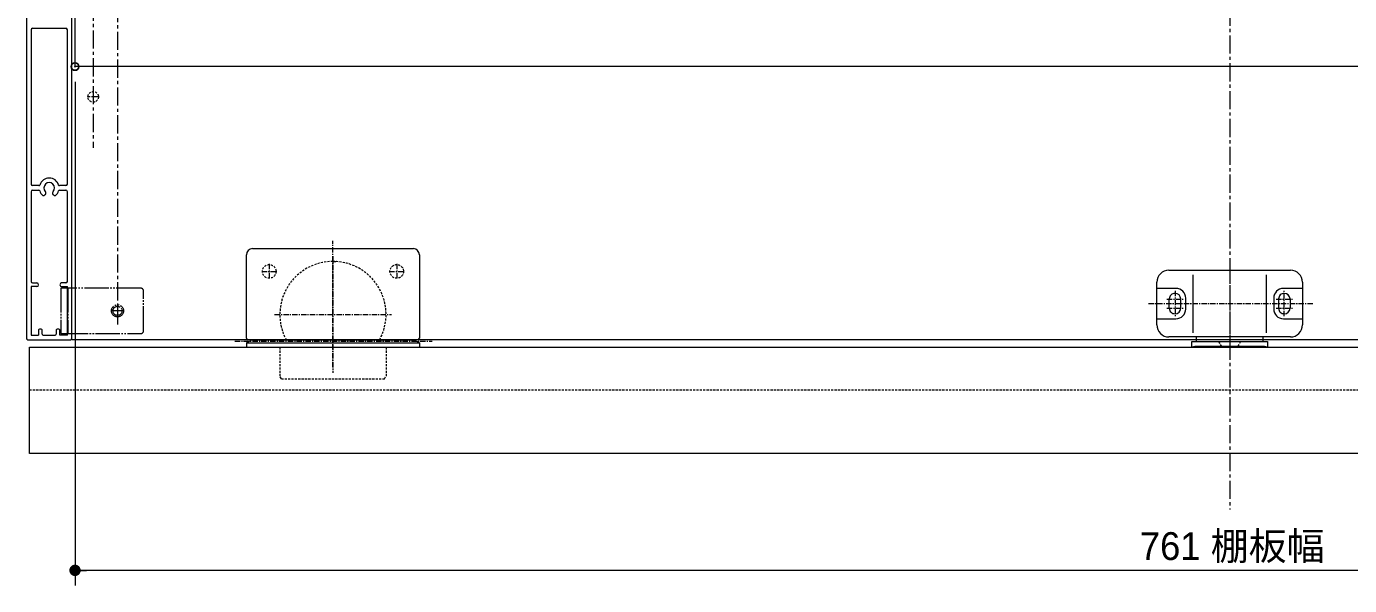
# Model space of a CAD drawing. Units: millimetres, scale not verified. Extents: x -1516 to 1516, y -761 to 761.
# Drawn here: x -856.9 to -420.9, y -213 to -28.8 of the extents above; entities that cross this region are included whole.
import ezdxf
from ezdxf.enums import TextEntityAlignment as Align

# ---------------------------------------------------------------- set-up
doc = ezdxf.new("R2010")
doc.units = ezdxf.units.MM
doc.header["$LTSCALE"] = 5
doc.header["$PDMODE"] = 32
doc.header["$PDSIZE"] = 2.5
for name, pattern in [('USER1', [2.91, 1.76, -0.4, 0.35, -0.4]), ('USER2', [1.11, 0.71, -0.4]), ('USER3', [10.5, 8, -0.5, 0.5, -0.5, 0.5, -0.5]), ('USER4', [9.172222, 5.997222, -1.058333, 1.058333, -1.058333])]:
    doc.linetypes.add(name, pattern=pattern)
for name, color, linetype, lineweight in [('0-1_3一般', 7, 'Continuous', 15), ('0-3_2寸法-1', 7, 'Continuous', 15), ('0-4_0', 7, 'Continuous', 25)]:
    doc.layers.add(name, color=color, linetype=linetype, lineweight=lineweight)
doc.layers.add('0-5_Defpoints', color=7, linetype='Continuous')
doc.styles.add('ＭＳ Ｐゴシック', font='')
doc.styles.get('ＭＳ Ｐゴシック').set_extended_font_data('MS PGothic')

# ---------------------------------------------------------------- blocks, each defined once
blk = doc.blocks.new('グループ-15')
at = {"layer": '0-1_3一般', "linetype": 'USER1'}
for p, q in [((-67.5, -540.86), (-67.5, -686.96)), ((-157.5, -579.75), (-157.5, -621.25)), ((22.5, -621.25), (22.5, -579.25)), ((-201.36, -600.5), (70.64, -600.5)), ((-171, -593), (-144, -593)), ((-171, -608), (-144, -608)), ((9, -593), (36, -593)), ((9, -608), (36, -608))]:
    blk.add_line(p, q, dxfattribs=at)
at = {"layer": '0-1_3一般'}
for p, q in [((-187.5, -635.5), (-187.5, -565.5)), ((-167.5, -545.5), (32.5, -545.5)), ((-127.5, -648.46), (-127.5, -552.96)), ((-7.5, -552.96), (-7.5, -648.46)), ((52.5, -565.5), (52.5, -635.5)), ((-156, -575.5), (-187.5, -575.5)), ((52.5, -575.5), (21, -575.5)), ((-167, -608.25), (-167, -592.75)), ((-148, -608.25), (-148, -592.75)), ((-140, -609.5), (-140, -591.5)), ((5, -591.5), (5, -609.5)), ((13, -592.75), (13, -608.25)), ((32, -592.75), (32, -608.25)), ((-187.5, -625.5), (-156, -625.5)), ((21, -625.5), (52.5, -625.5)), ((32.5, -655.5), (-167.5, -655.5)), ((-122.5, -655.5), (-122.5, -663)), ((-122.5, -663), (-12.5, -663)), ((-12.5, -663), (-12.5, -655.5))]:
    blk.add_line(p, q, dxfattribs=at)
for centre, radius, start, end in [((-167.5, -565.5), 20, 90, 180), ((32.5, -565.5), 20, 0, 90), ((-157.75, -593), 9.25, 88.45184, 178.45184), ((-157.25, -593), 9.25, 1.54816, 91.54816), ((-156, -591.5), 16, 0, 90), ((21, -591.5), 16, 90, 180), ((22.25, -593), 9.25, 88.45184, 178.45184), ((22.75, -593), 9.25, 1.54816, 91.54816), ((-157.75, -608), 9.25, 181.54816, 271.54816), ((-157.25, -608), 9.25, 268.45184, 358.45184), ((-156, -609.5), 16, 270, 0), ((21, -609.5), 16, 180, 270), ((22.25, -608), 9.25, 181.54816, 271.54816), ((22.75, -608), 9.25, 268.45184, 358.45184), ((-167.5, -635.5), 20, 180, 270), ((32.5, -635.5), 20, 270, 0)]:
    blk.add_arc(centre, radius, start, end, dxfattribs=at)
blk = doc.blocks.new('グループ-16')
at = {"layer": '0-1_3一般'}
for p, q in [((-125, -671), (-130, -672.5)), ((-10, -671), (-125, -671))]:
    blk.add_line(p, q, dxfattribs=at)
at = {"layer": '0-1_3一般', "linetype": 'USER2'}
for p, q in [((-80.5, -671), (-85.5, -663)), ((-49.5, -663), (-54.5, -671))]:
    blk.add_line(p, q, dxfattribs=at)
at = {"layer": '0-1_3一般', "linetype": 'USER1'}
blk.add_line((-67.5, -656.7), (-67.5, -677), dxfattribs=at)
at = {"layer": '0-1_3一般'}
for points in [[(-130, -672.5), (-130, -663), (-5, -663)], [(-5, -663), (-5, -672.5), (-10, -671)]]:
    blk.add_lwpolyline(points, dxfattribs=at)
blk = doc.blocks.new('グループ-17')
at = {"layer": '0-1_3一般', "linetype": 'USER3'}
for p, q in [((-1862, -575.01), (-1988.5, -575.01)), ((-1982, -575.01), (-1982, -650.01)), ((-1857, -645.01), (-1857, -580.01)), ((-1900, -601.51), (-1900, -623.51)), ((-1889, -612.51), (-1911, -612.51)), ((-1988.5, -650.01), (-1862, -650.01))]:
    blk.add_line(p, q, dxfattribs=at)
blk.add_lwpolyline([(-1988.5, -575.01), (-1993.5, -575.01), (-1993.5, -650.01), (-1988.5, -650.01)], dxfattribs=at)
for radius in [10, 7.5]:
    blk.add_circle((-1900, -612.51), radius, dxfattribs=at)
for centre, start, end in [((-1862, -580.01), 0, 90), ((-1862, -645.01), 270, 0)]:
    blk.add_arc(centre, 5, start, end, dxfattribs=at)
blk = doc.blocks.new('グループ-19')
at = {"layer": '0-1_3一般'}
for p, q in [((-2050, 370.5), (-2050, -657.5)), ((-1975, -657.5), (-1975, 306.5)), ((-2042.5, -149.5), (-2042.5, -403.75)), ((-2040, -147), (-1985, -147)), ((-1982.5, -403.75), (-1982.5, -149.5)), ((-2029.46, -406.25), (-2040, -406.25)), ((-2040, -413.75), (-2029.46, -413.75)), ((-1985, -406.25), (-1995.54, -406.25)), ((-1995.54, -413.75), (-1985, -413.75)), ((-2042.5, -416.25), (-2042.5, -564)), ((-1982.5, -564), (-1982.5, -416.25)), ((-2040, -566.5), (-2033, -566.5)), ((-1985, -566.5), (-1992, -566.5)), ((-1992, -572.5), (-1982.5, -572.5)), ((-1982.5, -652.5), (-1982.5, -572.5)), ((-2042.5, -652.5), (-2030, -652.5)), ((-2030, -644), (-2030, -652.5)), ((-2025.5, -642.5), (-2028.5, -642.5)), ((-2024, -651), (-2024, -644)), ((-2022.5, -652.5), (-2002.5, -652.5)), ((-2001, -644), (-2001, -651)), ((-1996.5, -642.5), (-1999.5, -642.5)), ((-1995, -652.5), (-1995, -644)), ((-1982.5, -652.5), (-1995, -652.5)), ((-2047.5, -660), (-1977.5, -660))]:
    blk.add_line(p, q, dxfattribs=at)
blk.add_lwpolyline([(-2033, -572.5), (-2042.5, -572.5), (-2042.5, -652.5)], dxfattribs=at)
for centre, radius, start, end in [((-2040, -149.5), 2.5, 90, 180), ((-1985, -149.5), 2.5, 0, 90), ((-2040, -403.75), 2.5, 180, 270), ((-2040, -416.25), 2.5, 90, 180), ((-2029.46, -404.75), 1.5, 270, 342.79601), ((-2029.46, -415.25), 1.5, 17.20399, 90), ((-2012.5, -410), 16.25, 17.20399, 162.79601), ((-2012.5, -410), 8.75, 318.28389, 221.71611), ((-1995.54, -404.75), 1.5, 197.20399, 270), ((-1995.54, -415.25), 1.5, 90, 162.79601), ((-1985, -403.75), 2.5, 270, 0), ((-1985, -416.25), 2.5, 0, 90), ((-2012.5, -410), 16.25, 197.20399, 229.4302), ((-2022.02, -418.48), 4, 254.76187, 41.71611), ((-2002.98, -418.48), 4, 138.28389, 285.23813), ((-2012.5, -410), 16.25, 310.5698, 342.79601), ((-2040, -564), 2.5, 180, 270), ((-2033, -569.5), 3, 0, 90), ((-1992, -569.5), 3, 90, 180), ((-1985, -564), 2.5, 270, 0), ((-2033, -569.5), 3, 270, 0), ((-1992, -569.5), 3, 180, 270), ((-2028.5, -644), 1.5, 90, 180), ((-2025.5, -644), 1.5, 0, 90), ((-2022.5, -651), 1.5, 180, 270), ((-2002.5, -651), 1.5, 270, 0), ((-1999.5, -644), 1.5, 90, 180), ((-1996.5, -644), 1.5, 0, 90), ((-2047.5, -657.5), 2.5, 180, 270), ((-1977.5, -657.5), 2.5, 270, 0)]:
    blk.add_arc(centre, radius, start, end, dxfattribs=at)
blk = doc.blocks.new('グループ-20')
at = {"layer": '0-1_3一般', "linetype": 'USER1'}
for p, q in [((-1545, -531), (-1545, -497.37)), ((-1545, -522.25), (-1545, -714.75)), ((-1650, -535.12), (-1650, -559.88)), ((-1545, -705.4), (-1545, -530.4)), ((-1545, -619), (-1545, -531)), ((-1440, -535.12), (-1440, -559.88)), ((-1662.37, -547.5), (-1637.62, -547.5)), ((-1452.37, -547.5), (-1427.62, -547.5)), ((-1641.25, -618.5), (-1448.75, -618.5)), ((-1706.71, -662.5), (-1381.71, -662.5))]:
    blk.add_line(p, q, dxfattribs=at)
at = {"layer": '0-1_3一般'}
for p, q in [((-1687.5, -657.5), (-1687.5, -520)), ((-1677.5, -510), (-1412.5, -510)), ((-1402.5, -520), (-1402.5, -657.5)), ((-1687.5, -665), (-1402.5, -665)), ((-1687.5, -665), (-1687.5, -672.5)), ((-1687.5, -672.5), (-1632.5, -672.5)), ((-1622.03, -660), (-1685, -660)), ((-1678.84, -660), (-1411.16, -660)), ((-1678.84, -660), (-1411.16, -660)), ((-1632.5, -672.5), (-1457.5, -672.5)), ((-1467.97, -660), (-1622.03, -660)), ((-1405, -660), (-1467.97, -660)), ((-1457.5, -672.5), (-1402.5, -672.5)), ((-1402.5, -665), (-1402.5, -672.5))]:
    blk.add_line(p, q, dxfattribs=at)
at = {"layer": '0-1_3一般', "linetype": 'USER3'}
blk.add_line((-1545, -531), (-1540, -531), dxfattribs=at)
at = {"layer": '0-1_3一般', "linetype": 'USER2'}
for p, q in [((-1632.5, -672.5), (-1632.5, -720.17)), ((-1457.5, -672.5), (-1457.5, -720.17)), ((-1630, -724.5), (-1632.5, -720.17)), ((-1630, -724.5), (-1460, -724.5)), ((-1460, -724.5), (-1457.5, -720.17))]:
    blk.add_line(p, q, dxfattribs=at)
at = {"layer": '0-1_3一般'}
for points in [[(-1687.5, -665), (-1678.84, -660), (-1411.16, -660)], [(-1678.84, -660), (-1411.16, -660), (-1402.5, -665)]]:
    blk.add_lwpolyline(points, dxfattribs=at)
at = {"layer": '0-1_3一般', "linetype": 'USER2'}
for centre in [(-1650, -547.5), (-1440, -547.5)]:
    blk.add_circle(centre, 11.25, dxfattribs=at)
at = {"layer": '0-1_3一般'}
for centre, radius, start, end in [((-1677.5, -520), 10, 90, 180), ((-1412.5, -520), 10, 0, 90), ((-1685, -657.5), 2.5, 180, 270), ((-1405, -657.5), 2.5, 270, 0)]:
    blk.add_arc(centre, radius, start, end, dxfattribs=at)
at = {"layer": '0-1_3一般', "linetype": 'USER2'}
for start, end in [(90, 208.31285), (331.68715, 90)]:
    blk.add_arc((-1545, -618.5), 87.5, start, end, dxfattribs=at)
blk = doc.blocks.new('グループ-21')
at = {"layer": '0-1_3一般', "linetype": 'USER4'}
blk.add_line((-1940, 996.14), (-1940, -343.86), dxfattribs=at)
at = {"layer": '0-1_3一般', "linetype": 'USER1'}
for p, q in [((-1930.37, -260), (-1949.62, -260)), ((-1940, -250.37), (-1940, -269.62))]:
    blk.add_line(p, q, dxfattribs=at)
at = {"layer": '0-1_3一般'}
for p, q in [((-2045, -742.5), (-2045, -672.5)), ((-2045, -672.5), (1910, -672.5)), ((-1975, -660), (-1975, -657.5)), ((1820, -660), (-1975, -660)), ((1695, -660), (-1830, -660)), ((-2045, -847.5), (-2045, -742.5)), ((1910, -847.5), (-2045, -847.5))]:
    blk.add_line(p, q, dxfattribs=at)
at = {"layer": '0-1_3一般', "linetype": 'USER2'}
blk.add_line((-2045, -742.5), (1910, -742.5), dxfattribs=at)
at = {"layer": '0-1_3一般'}
blk.add_lwpolyline([(-1970, 560), (1835, 560), (1835, -210), (-1970, -210)], close=True, dxfattribs=at)
at = {"layer": '0-1_3一般', "linetype": 'USER2'}
blk.add_circle((-1940, -260), 8.75, dxfattribs=at)
blk = doc.blocks.new('グループ-22')
at = {"layer": '0-1_3一般', "linetype": 'USER4'}
for p, q in [((-67.5, 1446.5), (-67.5, -940)), ((-1900, 1314.94), (-1900, -635.06))]:
    blk.add_line(p, q, dxfattribs=at)
at = {"layer": '0-1_3一般'}
for name in ['グループ-21', 'グループ-17', 'グループ-19', 'グループ-20', 'グループ-15', 'グループ-16']:
    blk.add_blockref(name, (0, 0), dxfattribs=at)
blk = doc.blocks.new('_Dot')
at = {"layer": '0-4_0'}
blk.add_line((-2.5, 0), (-5, 0), dxfattribs=at)
for points in [[(0, 0), (-2.5, 0), (-2.48, 0.313)], [(0, 0), (-2.48, -0.313), (-2.5, 0)], [(0, 0), (-2.48, 0.313), (-2.421, 0.622)], [(0, 0), (-2.421, -0.622), (-2.48, -0.313)], [(0, 0), (-2.421, 0.622), (-2.324, 0.92)], [(0, 0), (-2.324, -0.92), (-2.421, -0.622)], [(0, 0), (-2.324, 0.92), (-2.191, 1.204)], [(0, 0), (-2.191, -1.204), (-2.324, -0.92)], [(0, 0), (-2.191, 1.204), (-2.023, 1.469)], [(0, 0), (-2.023, -1.469), (-2.191, -1.204)], [(0, 0), (-2.023, 1.469), (-1.822, 1.711)], [(0, 0), (-1.822, -1.711), (-2.023, -1.469)], [(0, 0), (-1.822, 1.711), (-1.594, 1.926)], [(0, 0), (-1.594, -1.926), (-1.822, -1.711)], [(0, 0), (-1.594, 1.926), (-1.34, 2.111)], [(0, 0), (-1.34, -2.111), (-1.594, -1.926)], [(0, 0), (-1.34, 2.111), (-1.064, 2.262)], [(0, 0), (-1.064, -2.262), (-1.34, -2.111)], [(0, 0), (-1.064, 2.262), (-0.773, 2.378)], [(0, 0), (-0.773, -2.378), (-1.064, -2.262)], [(0, 0), (-0.773, 2.378), (-0.468, 2.456)], [(0, 0), (-0.468, -2.456), (-0.773, -2.378)], [(0, 0), (-0.468, 2.456), (-0.157, 2.495)], [(0, 0), (-0.157, -2.495), (-0.468, -2.456)], [(0, 0), (-0.157, 2.495), (0.157, 2.495)], [(0, 0), (0.157, -2.495), (-0.157, -2.495)], [(0, 0), (0.157, 2.495), (0.468, 2.456)], [(0, 0), (0.468, 2.456), (0.773, 2.378)], [(0, 0), (0.773, 2.378), (1.064, 2.262)], [(0, 0), (1.064, 2.262), (1.34, 2.111)], [(0, 0), (1.34, 2.111), (1.594, 1.926)], [(0, 0), (1.594, 1.926), (1.822, 1.711)], [(0, 0), (1.822, 1.711), (2.023, 1.469)], [(0, 0), (2.023, 1.469), (2.191, 1.204)], [(0, 0), (2.191, 1.204), (2.324, 0.92)], [(0, 0), (2.324, 0.92), (2.421, 0.622)], [(0, 0), (2.421, 0.622), (2.48, 0.313)], [(0, 0), (2.48, 0.313), (2.5, 0)], [(0, 0), (0.468, -2.456), (0.157, -2.495)], [(0, 0), (0.773, -2.378), (0.468, -2.456)], [(0, 0), (1.064, -2.262), (0.773, -2.378)], [(0, 0), (1.34, -2.111), (1.064, -2.262)], [(0, 0), (1.594, -1.926), (1.34, -2.111)], [(0, 0), (1.822, -1.711), (1.594, -1.926)], [(0, 0), (2.023, -1.469), (1.822, -1.711)], [(0, 0), (2.191, -1.204), (2.023, -1.469)], [(0, 0), (2.324, -0.92), (2.191, -1.204)], [(0, 0), (2.421, -0.622), (2.324, -0.92)], [(0, 0), (2.48, -0.313), (2.421, -0.622)], [(0, 0), (2.5, 0), (2.48, -0.313)]]:
    blk.add_solid(points, dxfattribs=at)

msp = doc.modelspace()

# ---------------------------------------------------------------- linework, layer by layer
at = {"layer": '0-3_2寸法-1'}
for p, q in [((-840.875, -47), (-840.875, -213)), ((-83.627, -208), (-837.123, -208))]:
    msp.add_line(p, q, dxfattribs=at)
at = {"layer": '0-5_Defpoints'}
for p in [(-840.875, -42), (-840.875, -208)]:
    msp.add_point(p, dxfattribs=at)

# ---------------------------------------------------------------- block references
at = {"layer": '0-1_3一般', "xscale": 0.2, "yscale": 0.2}
msp.add_blockref('グループ-22', (-446.875, 0), dxfattribs=at)
at = {"layer": '0-3_2寸法-1', "xscale": 0.7503418, "yscale": 0.7503418, "rotation": 180}
msp.add_blockref('_Dot', (-840.875, -208), dxfattribs=at)

# ---------------------------------------------------------------- texts
at = {"layer": '0-3_2寸法-1', "style": 'ＭＳ Ｐゴシック'}
msp.add_text('761 棚板幅', height=9.171, dxfattribs=at).set_placement((-489.986, -207.343), align=Align.BOTTOM_LEFT)

doc.saveas('drawing.dxf')
